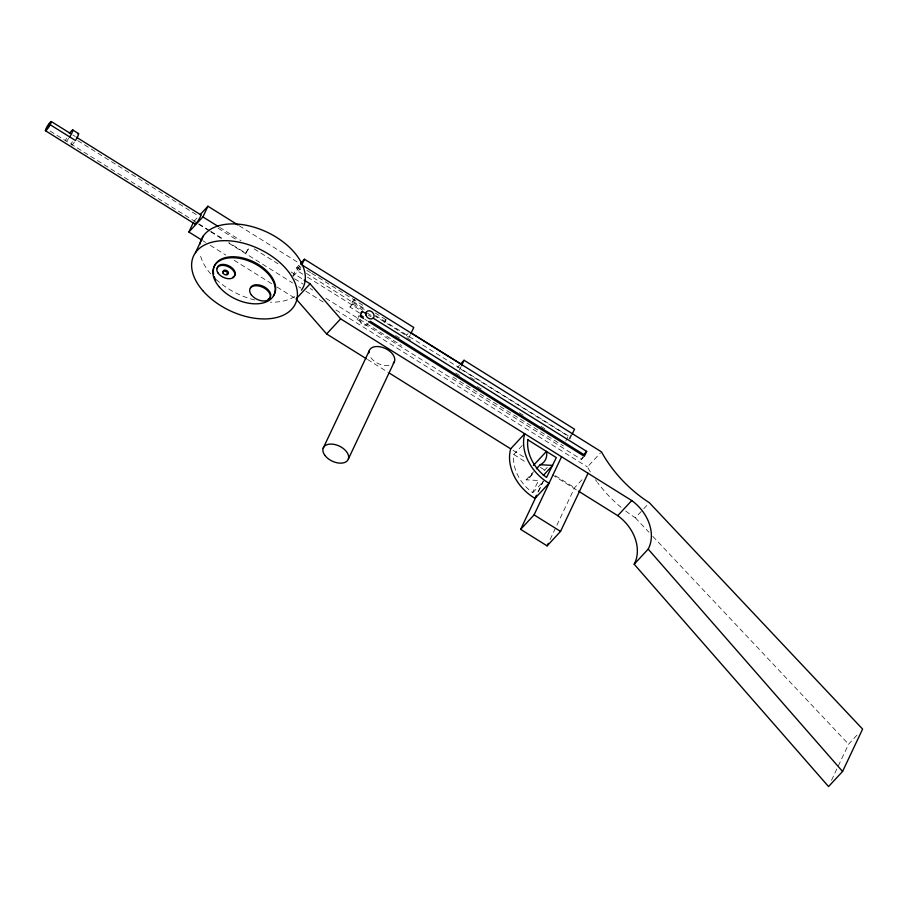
<?xml version="1.0" encoding="UTF-8"?>
<svg xmlns="http://www.w3.org/2000/svg" width="908" height="908" viewBox="0 0 908 908"><rect width="100%" height="100%" fill="white"/><g stroke="black" fill="none" stroke-linecap="round" stroke-linejoin="round"><path stroke-width="0.68" stroke-dasharray="4.54 3.41" d="M245.648 253.094L249.201 247.634L245.762 253.162L228.861 242.618M302.795 274.205L296.803 270.471L299.674 265.851M386.059 319.968L384.742 322.556M299.651 266.453L296.803 270.471M292.796 276.043L296.871 267.417L299.719 264.353M300.968 266.634L299.81 269.097L292.206 277.281M359.579 313.044L349.966 307.052L352.701 301.263L354.597 299.231M349.966 307.052L352.815 303.987L354.994 299.368M583.617 457.099L581.426 459.459L357.06 319.412L358.808 315.723M410.28 334.859L409.111 337.322L375.481 316.336M459.403 370.112L461.151 366.412M522.236 445.431L513.814 454.488A38.579 30.089 42.9 0 0 532.508 492.545L538.637 480.48L526.129 479.844A17.411 13.575 42.9 0 0 532.44 472.046M537.99 492.057L543.37 480.684M538.569 491.432L543.347 481.319M565.763 441.05L568.09 436.124L457.632 367.173L459.471 365.198M569.032 438.95L571.223 434.319M569.861 439.052L572.188 434.126M581.426 459.459L582.595 456.996M550.1 539.545L574.594 487.732L583.231 478.437M831.501 780.324L848.583 744.185L857.924 734.118M384.039 322.147L385.968 319.707M193.926 221.336L197.66 217.307M357.06 319.412L358.512 317.845M406.182 335.654L408.078 333.611M526.129 479.844L533.609 471.797M529.353 477.687L533.087 473.658M544.176 470.696L547.91 466.667M532.826 492.749L543.109 481.683M590.348 471.944A114.26 89.132 42.9 0 1 587.442 466.95L600.529 452.865M625.714 511.045A114.26 89.132 42.9 0 0 635.35 517.81L642.819 509.763M643.761 508.752L649.368 502.726M239.235 225.774L299.402 263.331M306.961 270.391L310.559 272.627M311.75 273.376L365.686 307.04M375.276 313.033L386.07 319.764M352.701 301.263L365.913 309.514M375.526 315.519L568.919 436.226M296.871 267.417L302.205 270.595M306.473 273.421L365.334 310.161M352.815 303.987L362.417 309.991M367.229 312.988L372.03 315.984M406.863 337.731L411.676 340.727M470.537 377.467L475.338 380.463M307.585 277.201L360.317 310.116M368.308 315.087L371.111 316.847M395.616 335.54L400.417 338.536M455.68 373.029L460.481 376.026M477.302 386.524L482.103 389.521M519.342 412.765L524.143 415.762M540.964 426.261L545.765 429.257M72.878 134.997L75.273 136.495M219.577 227.329L241.017 240.711M254.115 248.883L277.939 263.751M291.037 271.935L302.943 279.369M364.778 319.264L367.173 320.762M77.725 140.604L198.841 216.195M218.022 228.169L236.012 239.406M452.979 377.024L563.437 445.976M294.612 278.779L303.022 284.022M310.23 288.517L312.636 290.027M325.847 298.267L401.518 345.505M50.19 131.093L197.683 223.152M198.886 223.901L209.68 230.643M210.872 231.392L224.072 239.621M198.738 224.344L209.566 231.097M210.769 231.858L222.812 239.36M228.827 243.117L292.603 282.933M298.619 286.69L301.025 288.188M305.837 291.196L323.895 302.455M335.926 309.969L587.442 466.95M203.176 240.938L205.548 242.425M210.316 245.398L225.797 255.057M234.139 260.267L272.252 284.056M277.019 287.03L294.884 298.176M555.344 475.724L574.594 487.732M367.524 359.477L387.977 372.246M513.054 450.311L524.949 457.734M540.408 467.393L545.163 470.355M552.302 474.816L577.284 490.411M513.814 454.488L526.651 462.694M635.35 517.81L648.914 532.224M652.795 536.333L848.583 744.185M621.083 507.356A114.26 89.132 42.9 0 1 597.532 482.557M596.84 481.615A114.26 89.132 42.9 0 1 595.466 479.719M388.84 365.447A13.722 8.331 25.3 0 1 369.579 355.369M294.669 296.564A56.251 34.163 25.3 0 1 270.505 302.171M254.751 299.981A56.251 34.163 25.3 0 1 216.331 279.653M210.713 273.898A56.251 34.163 25.3 0 1 200.032 253.638M368.137 323.055A4.597 3.587 42.9 0 1 363.109 324.769A4.597 3.587 42.9 0 1 360.045 319.253M74.456 142.023A7.082 1.067 -58 0 1 71.834 145.201M71.176 144.247A7.082 1.067 -58 0 1 72.322 141.727M68.702 138.425A7.082 1.067 -58 0 1 66.829 140.853M65.421 140.661A7.082 1.067 -58 0 1 66.568 138.13"/><path stroke-width="1.36" d="M527.764 439.79L556.32 457.621L546.537 477.449A38.579 30.089 42.9 0 1 527.843 439.393M201.985 240.189L188.875 232.017L193.37 222.528M188.875 232.017L202.904 216.921L207.943 206.241L238.032 225.025M195.47 252.662L203.392 235.91M302.137 264.171L304.464 259.245L413.776 327.47L410.859 333.633M365.901 313.589L362.303 311.342L359.977 316.268L363.575 318.515M323.157 448.246L369.272 350.704M348.377 458.983L394.481 361.429M461.729 365.186L464.056 360.26L574.526 429.2L572.188 434.126M389.18 372.995L510.671 448.824A43.039 33.573 42.9 0 0 535.005 498.367L536.197 495.847M588.032 473.272L560.554 531.407L547.115 545.867L520.647 529.353L536.776 495.223M520.647 529.353L534.086 514.881L561.564 456.747M373.109 318.084L586.682 451.389L584.343 456.315L368.376 321.511M547.115 545.867L548.307 543.336M578.475 491.149L617.735 515.653A39.782 31.031 42.9 0 1 634.181 564.22L828.55 786.555L842.567 771.46L862.6 729.09L649.368 502.726A114.26 89.132 42.9 0 1 601.459 451.866L300.605 264.08M200.464 214.288L207.943 206.241M300.661 263.331L304.464 259.245M842.567 771.46L648.199 549.124A39.782 31.031 42.9 0 0 631.752 500.558L340.648 318.856L310.093 283.829L296.076 298.925L326.619 333.951L366.321 358.728M326.619 333.951L340.648 318.856M360.851 312.919L362.303 311.342M460.39 364.21L464.056 360.26M510.671 448.824L524.699 433.74A43.039 33.573 42.9 0 0 549.022 483.272L535.005 498.367M533.416 465.418L546.503 451.333A17.411 13.575 42.9 0 1 540.158 464.748L536.412 468.778M543.302 475.44L552.654 465.384L540.158 464.748M586.682 451.389L583.753 454.533L370.18 321.228M617.735 515.653L631.752 500.558M634.181 564.22L648.199 549.124M410.802 332.703L461.253 364.187M72.844 130.014L78.599 133.601M51.336 121.558A5.482 0.829 -58 0 1 47.171 129.276A5.482 0.829 -58 0 1 46.592 127.529A5.482 0.829 -58 0 1 51.336 121.558L70.484 133.499M76.465 137.233L200.918 214.912M360.589 315.235L362.984 316.733M202.904 216.921L218.385 226.58M304.135 280.107L310.093 283.829M50.144 124.714L75.455 140.513A7.082 1.067 -58 0 0 77.759 133.93M45.4 130.684L194.982 224.049M534.086 514.881L560.554 531.407M200.35 215.026A5.482 0.829 -58 0 1 198.284 220.485A5.482 0.829 -58 0 1 195.209 222.937M368.989 352.928A13.722 8.331 25.3 0 1 384.629 348.173A13.722 8.331 25.3 0 1 393.346 363.291M69.394 133.51A7.082 1.067 -58 0 1 72.901 130.185A7.082 1.067 -58 0 1 69.7 136.915M199.919 244.127A56.251 34.163 25.3 0 1 265.715 231.551A56.251 34.163 25.3 0 1 301.479 290.197M215.809 280.243A33.142 20.124 25.3 0 1 214.265 276.622M213.641 274.261A33.142 20.124 25.3 0 1 248.327 259.62A33.142 20.124 25.3 0 1 273.399 295.792M217.273 268.654A9.602 5.834 25.3 0 1 229.645 266.226A9.602 5.834 25.3 0 1 232.777 277.167M223.379 271.912A2.747 1.668 25.3 0 1 225.036 270.141A2.747 1.668 25.3 0 1 228.294 272.173A2.747 1.668 25.3 0 1 226.637 273.944M250.347 288.154A10.975 6.662 25.3 0 1 265.091 287.325A10.975 6.662 25.3 0 1 268.166 299.209M361.929 317.244A4.597 3.587 42.9 0 1 362.928 317.062M46.603 128.595C51.018 125.849 51.098 119.243 46.603 128.595M324.905 455.407A13.722 8.331 25.3 0 0 347.231 460.844A13.722 8.331 25.3 0 0 335.166 444.602A13.722 8.331 25.3 0 0 324.905 455.407M202.802 290.651A56.251 34.163 25.3 0 0 293.556 306.949A56.251 34.163 25.3 0 0 237.181 241.812A56.251 34.163 25.3 0 0 202.802 290.651M219.475 287.178A33.142 20.124 25.3 0 0 272.933 296.78A33.142 20.124 25.3 0 0 239.723 258.405A33.142 20.124 25.3 0 0 219.475 287.178M251.357 294.873A10.975 6.662 25.3 0 0 269.211 299.084A10.975 6.662 25.3 0 0 259.393 286.122A10.975 6.662 25.3 0 0 251.357 294.873M218.068 273.07A9.602 5.834 25.3 0 0 233.719 277.246A9.602 5.834 25.3 0 0 225.717 265.806A9.602 5.834 25.3 0 0 218.068 273.07M223.209 273.399A2.747 1.668 25.3 0 0 227.67 274.466A2.747 1.668 25.3 0 0 225.229 271.22A2.747 1.668 25.3 0 0 223.209 273.399M365.947 315.019A4.597 3.587 42.9 0 0 372.95 318.322A4.597 3.587 42.9 0 0 370.918 311.24A4.597 3.587 42.9 0 0 365.947 315.019"/></g></svg>
